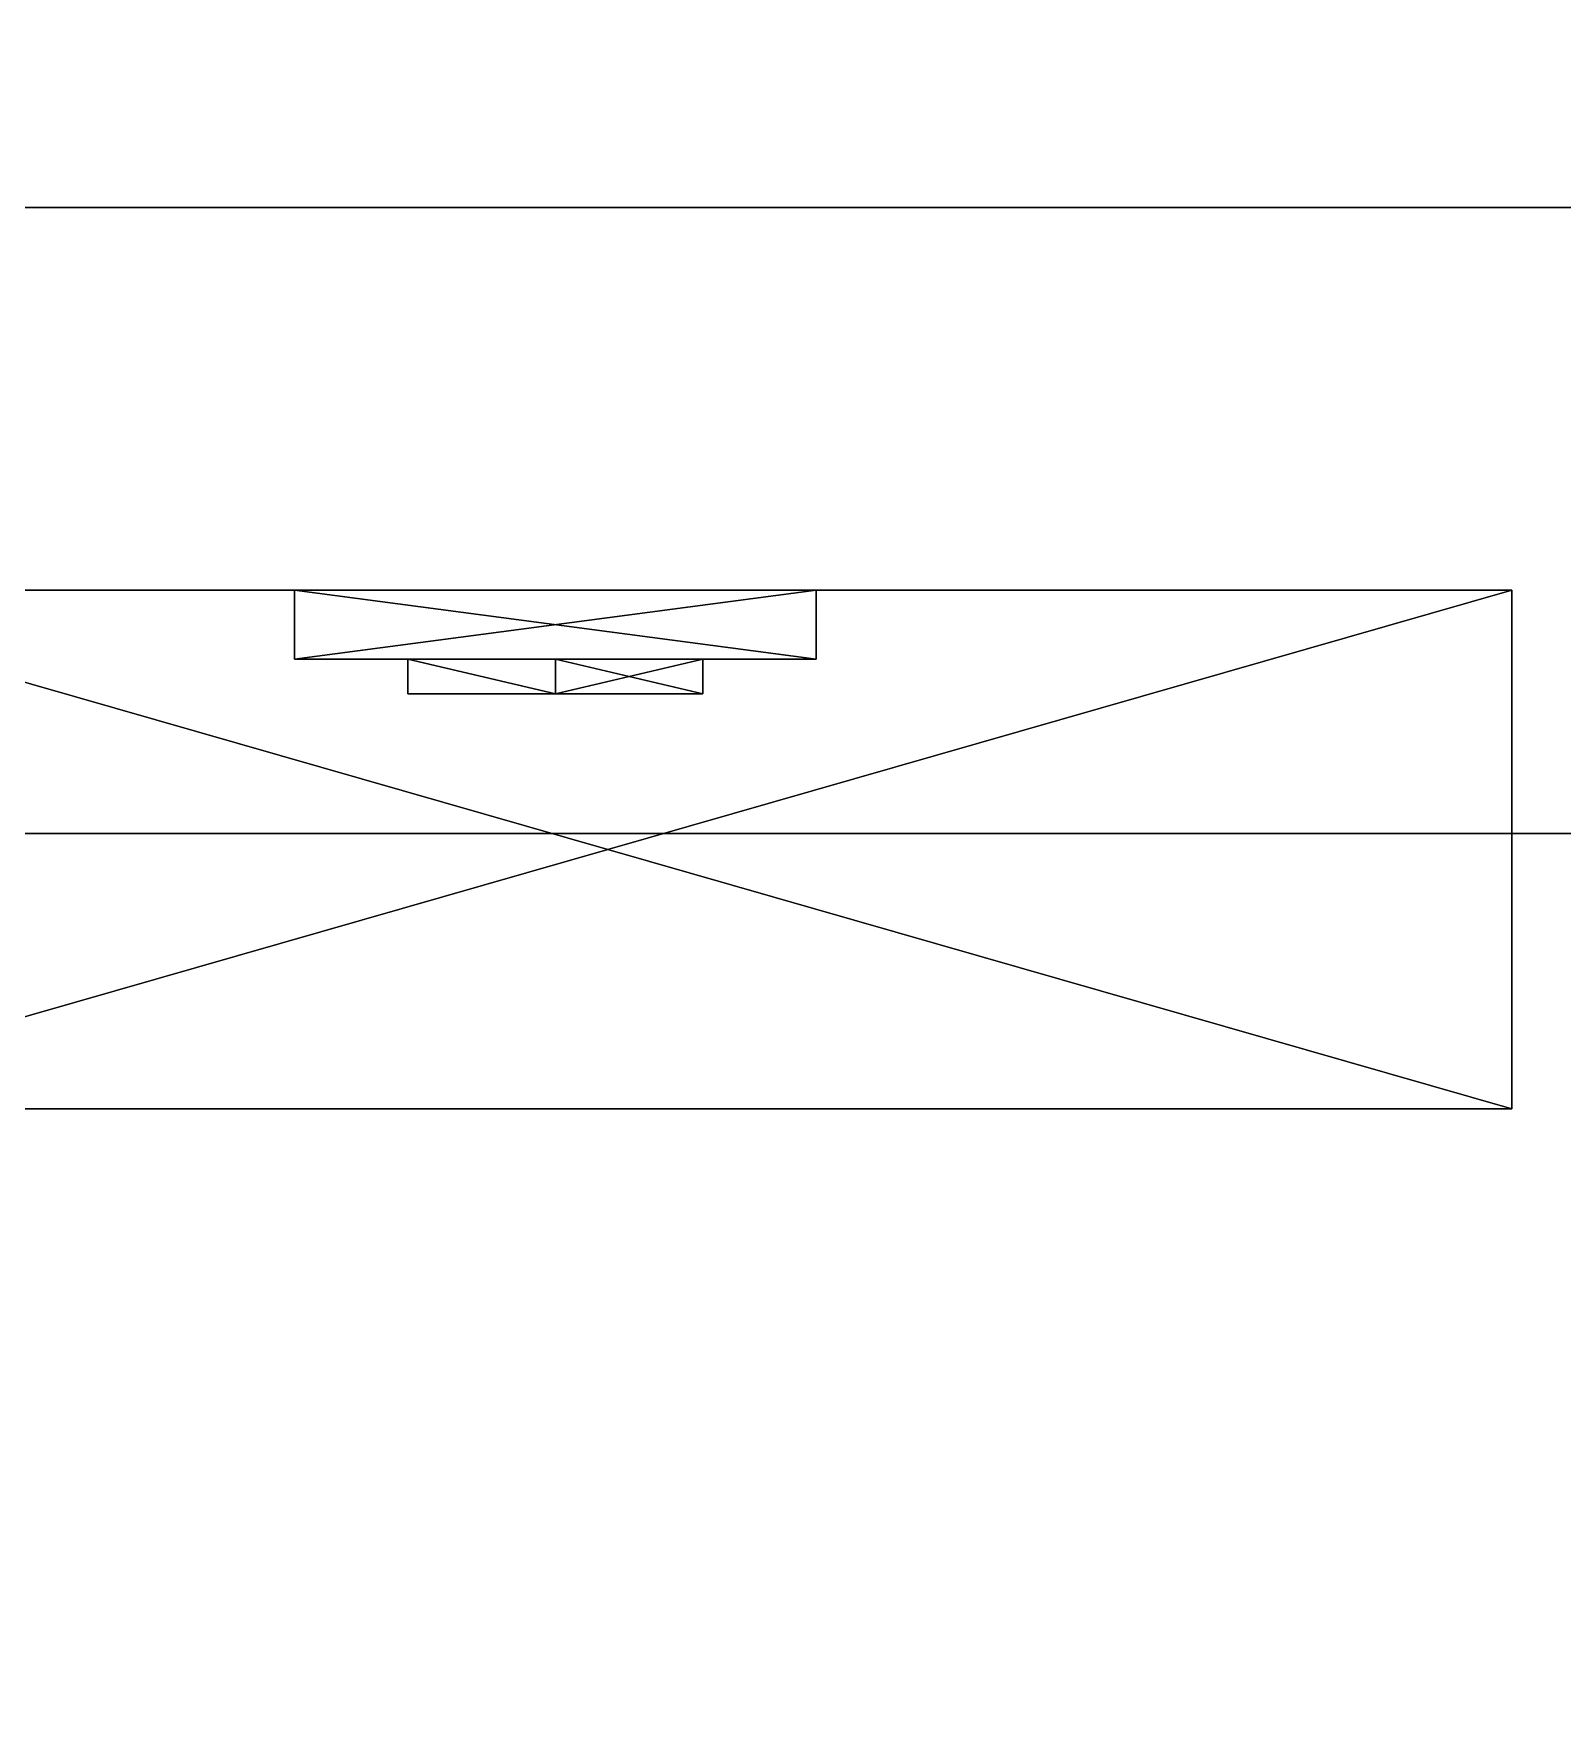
# Model space of a CAD drawing. Extents: x 0 to 3344, y -4262 to 0.
# Drawn here: x 2656 to 2699.96, y -1773.33 to -1725 of the extents above; entities that cross this region are included whole.
import ezdxf

# ---------------------------------------------------------------- set-up
doc = ezdxf.new("R2010")
doc.units = 0
for name, color, linetype in [('LAYER0', 7, 'CONTINUOUS'), ('LAYER1', 7, 'CONTINUOUS'), ('LAYER172', 7, 'CONTINUOUS'), ('LAYER316', 253, 'CONTINUOUS'), ('LAYER318', 253, 'CONTINUOUS'), ('LAYER320', 253, 'CONTINUOUS'), ('LAYER322', 253, 'CONTINUOUS'), ('LAYER324', 253, 'CONTINUOUS'), ('LAYER335', 7, 'CONTINUOUS'), ('LAYER337', 7, 'CONTINUOUS'), ('LAYER338', 7, 'CONTINUOUS'), ('LAYER356', 7, 'CONTINUOUS'), ('LAYER357', 7, 'CONTINUOUS')]:
    doc.layers.add(name, color=color, linetype=linetype)

msp = doc.modelspace()

# ---------------------------------------------------------------- linework, layer by layer
at = {"layer": 'LAYER0', "invisible_edges": 1}
for points in [[(18, -0.0034, 0.0981), (3344, -4262.003, 0.0981), (0, -4262.003, 0.0981), (18, -0.0034, 0.0981)], [(3344, -4262.003, 5.0981), (18, -0.0034, 5.0981), (0, -4262.003, 5.0981), (3344, -4262.003, 5.0981)], [(3344, -4262.003, 0.0981), (18, -0.0034, 0.0981), (3344, -0.0034, 0.0981), (3344, -4262.003, 0.0981)], [(18, -0.0034, 5.0981), (3344, -4262.003, 5.0981), (3344, -0.0034, 5.0981), (18, -0.0034, 5.0981)]]:
    msp.add_3dface(points, dxfattribs=at)
at = {"layer": 'LAYER172', "invisible_edges": 1}
for points in [[(3194.003, -1712, 5.0981), (2614.003, -1730, 5.0981), (2614.003, -1712, 5.0981), (3194.003, -1712, 5.0981)], [(2614.003, -1730, 5.0981), (3194.003, -1712, 5.0981), (3194.003, -1730, 5.0981), (2614.003, -1730, 5.0981)], [(3194.003, -1730, 2610.098), (2614.003, -1712, 2610.098), (2614.003, -1730, 2610.098), (3194.003, -1730, 2610.098)], [(2614.003, -1712, 2610.098), (3194.003, -1730, 2610.098), (3194.003, -1712, 2610.098), (2614.003, -1712, 2610.098)], [(2614.003, -1730, 5.0981), (3194.003, -1730, 2610.098), (2614.003, -1730, 2610.098), (2614.003, -1730, 5.0981)], [(3194.003, -1730, 2610.098), (2614.003, -1730, 5.0981), (3194.003, -1730, 5.0981), (3194.003, -1730, 2610.098)]]:
    msp.add_3dface(points, dxfattribs=at)
at = {"layer": 'LAYER316'}
for points in [[(2698.504, -1741, 111.3153), (2646.504, -1755.921, 111.3153), (2646.504, -1741, 111.3153), (2698.504, -1741, 111.3153)], [(2698.504, -1755.921, 111.3153), (2646.504, -1755.921, 111.3153), (2698.504, -1741, 111.3153), (2698.504, -1755.921, 111.3153)], [(2646.504, -1741, 124.8805), (2698.504, -1755.921, 124.8805), (2698.504, -1741, 124.8805), (2646.504, -1741, 124.8805)], [(2646.504, -1755.921, 124.8805), (2698.504, -1755.921, 124.8805), (2646.504, -1741, 124.8805), (2646.504, -1755.921, 124.8805)], [(2678.504, -1741, 144.0979), (2663.504, -1741, 144.0979), (2663.504, -1742.989, 144.0979), (2678.504, -1741, 144.0979)], [(2678.504, -1742.989, 144.0979), (2678.504, -1741, 144.0979), (2663.504, -1742.989, 144.0979), (2678.504, -1742.989, 144.0979)], [(2663.504, -1741, 92.0979), (2678.504, -1741, 92.0979), (2678.504, -1742.989, 92.0979), (2663.504, -1741, 92.0979)], [(2663.504, -1742.989, 92.0979), (2663.504, -1741, 92.0979), (2678.504, -1742.989, 92.0979), (2663.504, -1742.989, 92.0979)], [(2663.504, -1742.989, 144.0979), (2663.504, -1741, 144.0979), (2663.504, -1741, 92.0979), (2663.504, -1742.989, 144.0979)], [(2663.504, -1742.989, 92.0979), (2663.504, -1742.989, 144.0979), (2663.504, -1741, 92.0979), (2663.504, -1742.989, 92.0979)], [(2678.504, -1741, 92.0979), (2678.504, -1741, 144.0979), (2678.504, -1742.989, 144.0979), (2678.504, -1741, 92.0979)], [(2678.504, -1742.989, 92.0979), (2678.504, -1741, 92.0979), (2678.504, -1742.989, 144.0979), (2678.504, -1742.989, 92.0979)], [(2698.504, -1741, 124.8805), (2698.504, -1755.921, 111.3153), (2698.504, -1741, 111.3153), (2698.504, -1741, 124.8805)], [(2698.504, -1755.921, 124.8805), (2698.504, -1755.921, 111.3153), (2698.504, -1741, 124.8805), (2698.504, -1755.921, 124.8805)], [(2678.504, -1742.989, 144.0979), (2663.504, -1742.989, 144.0979), (2663.504, -1742.989, 92.0979), (2678.504, -1742.989, 144.0979)], [(2678.504, -1742.989, 92.0979), (2678.504, -1742.989, 144.0979), (2663.504, -1742.989, 92.0979), (2678.504, -1742.989, 92.0979)], [(2666.761, -1742.989, 136.1848), (2671.004, -1743.984, 131.3888), (2666.761, -1743.984, 136.1848), (2666.761, -1742.989, 136.1848)], [(2671.004, -1742.989, 131.3888), (2671.004, -1743.984, 131.3888), (2666.761, -1742.989, 136.1848), (2671.004, -1742.989, 131.3888)], [(2666.761, -1742.989, 136.1848), (2671.004, -1742.989, 131.3888), (2671.004, -1742.989, 140.9809), (2666.761, -1742.989, 136.1848)], [(2666.761, -1742.989, 136.1848), (2671.004, -1743.984, 140.9809), (2671.004, -1742.989, 140.9809), (2666.761, -1742.989, 136.1848)], [(2666.761, -1743.984, 136.1848), (2671.004, -1743.984, 140.9809), (2666.761, -1742.989, 136.1848), (2666.761, -1743.984, 136.1848)], [(2666.761, -1742.989, 100.0109), (2671.004, -1743.984, 95.2149), (2666.761, -1743.984, 100.0109), (2666.761, -1742.989, 100.0109)], [(2671.004, -1742.989, 95.2149), (2671.004, -1743.984, 95.2149), (2666.761, -1742.989, 100.0109), (2671.004, -1742.989, 95.2149)], [(2666.761, -1742.989, 100.0109), (2671.004, -1742.989, 95.2149), (2671.004, -1742.989, 104.807), (2666.761, -1742.989, 100.0109)], [(2666.761, -1742.989, 100.0109), (2671.004, -1743.984, 104.807), (2671.004, -1742.989, 104.807), (2666.761, -1742.989, 100.0109)], [(2666.761, -1743.984, 100.0109), (2671.004, -1743.984, 104.807), (2666.761, -1742.989, 100.0109), (2666.761, -1743.984, 100.0109)], [(2671.004, -1742.989, 131.3888), (2675.247, -1743.984, 136.1848), (2671.004, -1743.984, 131.3888), (2671.004, -1742.989, 131.3888)], [(2675.247, -1742.989, 136.1848), (2675.247, -1743.984, 136.1848), (2671.004, -1742.989, 131.3888), (2675.247, -1742.989, 136.1848)], [(2675.247, -1742.989, 136.1848), (2671.004, -1743.984, 140.9809), (2675.247, -1743.984, 136.1848), (2675.247, -1742.989, 136.1848)], [(2671.004, -1742.989, 140.9809), (2671.004, -1743.984, 140.9809), (2675.247, -1742.989, 136.1848), (2671.004, -1742.989, 140.9809)], [(2671.004, -1742.989, 131.3888), (2675.247, -1742.989, 136.1848), (2671.004, -1742.989, 140.9809), (2671.004, -1742.989, 131.3888)], [(2671.004, -1742.989, 95.2149), (2675.247, -1743.984, 100.0109), (2671.004, -1743.984, 95.2149), (2671.004, -1742.989, 95.2149)], [(2675.247, -1742.989, 100.0109), (2675.247, -1743.984, 100.0109), (2671.004, -1742.989, 95.2149), (2675.247, -1742.989, 100.0109)], [(2675.247, -1742.989, 100.0109), (2671.004, -1743.984, 104.807), (2675.247, -1743.984, 100.0109), (2675.247, -1742.989, 100.0109)], [(2671.004, -1742.989, 104.807), (2671.004, -1743.984, 104.807), (2675.247, -1742.989, 100.0109), (2671.004, -1742.989, 104.807)], [(2671.004, -1742.989, 95.2149), (2675.247, -1742.989, 100.0109), (2671.004, -1742.989, 104.807), (2671.004, -1742.989, 95.2149)], [(2666.761, -1743.984, 136.1848), (2675.247, -1743.984, 136.1848), (2671.004, -1743.984, 140.9809), (2666.761, -1743.984, 136.1848)], [(2671.004, -1743.984, 131.3888), (2675.247, -1743.984, 136.1848), (2666.761, -1743.984, 136.1848), (2671.004, -1743.984, 131.3888)], [(2666.761, -1743.984, 100.0109), (2675.247, -1743.984, 100.0109), (2671.004, -1743.984, 104.807), (2666.761, -1743.984, 100.0109)], [(2671.004, -1743.984, 95.2149), (2675.247, -1743.984, 100.0109), (2666.761, -1743.984, 100.0109), (2671.004, -1743.984, 95.2149)], [(2698.504, -1755.921, 111.3153), (2646.504, -1755.921, 124.8805), (2646.504, -1755.921, 111.3153), (2698.504, -1755.921, 111.3153)], [(2698.504, -1755.921, 124.8805), (2646.504, -1755.921, 124.8805), (2698.504, -1755.921, 111.3153), (2698.504, -1755.921, 124.8805)]]:
    msp.add_3dface(points, dxfattribs=at)
at = {"layer": 'LAYER318'}
for points in [[(2698.504, -1741, 606.8153), (2646.504, -1755.921, 606.8153), (2646.504, -1741, 606.8153), (2698.504, -1741, 606.8153)], [(2698.504, -1755.921, 606.8153), (2646.504, -1755.921, 606.8153), (2698.504, -1741, 606.8153), (2698.504, -1755.921, 606.8153)], [(2646.504, -1741, 620.3805), (2698.504, -1755.921, 620.3805), (2698.504, -1741, 620.3805), (2646.504, -1741, 620.3805)], [(2646.504, -1755.921, 620.3805), (2698.504, -1755.921, 620.3805), (2646.504, -1741, 620.3805), (2646.504, -1755.921, 620.3805)], [(2678.504, -1741, 639.5979), (2663.504, -1741, 639.5979), (2663.504, -1742.989, 639.5979), (2678.504, -1741, 639.5979)], [(2678.504, -1742.989, 639.5979), (2678.504, -1741, 639.5979), (2663.504, -1742.989, 639.5979), (2678.504, -1742.989, 639.5979)], [(2663.504, -1741, 587.5979), (2678.504, -1741, 587.5979), (2678.504, -1742.989, 587.5979), (2663.504, -1741, 587.5979)], [(2663.504, -1742.989, 587.5979), (2663.504, -1741, 587.5979), (2678.504, -1742.989, 587.5979), (2663.504, -1742.989, 587.5979)], [(2663.504, -1742.989, 639.5979), (2663.504, -1741, 639.5979), (2663.504, -1741, 587.5979), (2663.504, -1742.989, 639.5979)], [(2663.504, -1742.989, 587.5979), (2663.504, -1742.989, 639.5979), (2663.504, -1741, 587.5979), (2663.504, -1742.989, 587.5979)], [(2678.504, -1741, 587.5979), (2678.504, -1741, 639.5979), (2678.504, -1742.989, 639.5979), (2678.504, -1741, 587.5979)], [(2678.504, -1742.989, 587.5979), (2678.504, -1741, 587.5979), (2678.504, -1742.989, 639.5979), (2678.504, -1742.989, 587.5979)], [(2698.504, -1741, 620.3805), (2698.504, -1755.921, 606.8153), (2698.504, -1741, 606.8153), (2698.504, -1741, 620.3805)], [(2698.504, -1755.921, 620.3805), (2698.504, -1755.921, 606.8153), (2698.504, -1741, 620.3805), (2698.504, -1755.921, 620.3805)], [(2678.504, -1742.989, 639.5979), (2663.504, -1742.989, 639.5979), (2663.504, -1742.989, 587.5979), (2678.504, -1742.989, 639.5979)], [(2678.504, -1742.989, 587.5979), (2678.504, -1742.989, 639.5979), (2663.504, -1742.989, 587.5979), (2678.504, -1742.989, 587.5979)], [(2666.761, -1742.989, 631.6849), (2671.004, -1743.984, 626.8889), (2666.761, -1743.984, 631.6849), (2666.761, -1742.989, 631.6849)], [(2671.004, -1742.989, 626.8889), (2671.004, -1743.984, 626.8889), (2666.761, -1742.989, 631.6849), (2671.004, -1742.989, 626.8889)], [(2666.761, -1742.989, 631.6849), (2671.004, -1742.989, 626.8889), (2671.004, -1742.989, 636.4809), (2666.761, -1742.989, 631.6849)], [(2666.761, -1742.989, 631.6849), (2671.004, -1743.984, 636.4809), (2671.004, -1742.989, 636.4809), (2666.761, -1742.989, 631.6849)], [(2666.761, -1743.984, 631.6849), (2671.004, -1743.984, 636.4809), (2666.761, -1742.989, 631.6849), (2666.761, -1743.984, 631.6849)], [(2666.761, -1742.989, 595.5109), (2671.004, -1743.984, 590.7149), (2666.761, -1743.984, 595.5109), (2666.761, -1742.989, 595.5109)], [(2671.004, -1742.989, 590.7149), (2671.004, -1743.984, 590.7149), (2666.761, -1742.989, 595.5109), (2671.004, -1742.989, 590.7149)], [(2666.761, -1742.989, 595.5109), (2671.004, -1742.989, 590.7149), (2671.004, -1742.989, 600.3069), (2666.761, -1742.989, 595.5109)], [(2666.761, -1742.989, 595.5109), (2671.004, -1743.984, 600.3069), (2671.004, -1742.989, 600.3069), (2666.761, -1742.989, 595.5109)], [(2666.761, -1743.984, 595.5109), (2671.004, -1743.984, 600.3069), (2666.761, -1742.989, 595.5109), (2666.761, -1743.984, 595.5109)], [(2671.004, -1742.989, 626.8889), (2675.247, -1743.984, 631.6849), (2671.004, -1743.984, 626.8889), (2671.004, -1742.989, 626.8889)], [(2675.247, -1742.989, 631.6849), (2675.247, -1743.984, 631.6849), (2671.004, -1742.989, 626.8889), (2675.247, -1742.989, 631.6849)], [(2675.247, -1742.989, 631.6849), (2671.004, -1743.984, 636.4809), (2675.247, -1743.984, 631.6849), (2675.247, -1742.989, 631.6849)], [(2671.004, -1742.989, 636.4809), (2671.004, -1743.984, 636.4809), (2675.247, -1742.989, 631.6849), (2671.004, -1742.989, 636.4809)], [(2671.004, -1742.989, 626.8889), (2675.247, -1742.989, 631.6849), (2671.004, -1742.989, 636.4809), (2671.004, -1742.989, 626.8889)], [(2671.004, -1742.989, 590.7149), (2675.247, -1743.984, 595.5109), (2671.004, -1743.984, 590.7149), (2671.004, -1742.989, 590.7149)], [(2675.247, -1742.989, 595.5109), (2675.247, -1743.984, 595.5109), (2671.004, -1742.989, 590.7149), (2675.247, -1742.989, 595.5109)], [(2675.247, -1742.989, 595.5109), (2671.004, -1743.984, 600.3069), (2675.247, -1743.984, 595.5109), (2675.247, -1742.989, 595.5109)], [(2671.004, -1742.989, 600.3069), (2671.004, -1743.984, 600.3069), (2675.247, -1742.989, 595.5109), (2671.004, -1742.989, 600.3069)], [(2671.004, -1742.989, 590.7149), (2675.247, -1742.989, 595.5109), (2671.004, -1742.989, 600.3069), (2671.004, -1742.989, 590.7149)], [(2666.761, -1743.984, 631.6849), (2675.247, -1743.984, 631.6849), (2671.004, -1743.984, 636.4809), (2666.761, -1743.984, 631.6849)], [(2671.004, -1743.984, 626.8889), (2675.247, -1743.984, 631.6849), (2666.761, -1743.984, 631.6849), (2671.004, -1743.984, 626.8889)], [(2666.761, -1743.984, 595.5109), (2675.247, -1743.984, 595.5109), (2671.004, -1743.984, 600.3069), (2666.761, -1743.984, 595.5109)], [(2671.004, -1743.984, 590.7149), (2675.247, -1743.984, 595.5109), (2666.761, -1743.984, 595.5109), (2671.004, -1743.984, 590.7149)], [(2698.504, -1755.921, 606.8153), (2646.504, -1755.921, 620.3805), (2646.504, -1755.921, 606.8153), (2698.504, -1755.921, 606.8153)], [(2698.504, -1755.921, 620.3805), (2646.504, -1755.921, 620.3805), (2698.504, -1755.921, 606.8153), (2698.504, -1755.921, 620.3805)]]:
    msp.add_3dface(points, dxfattribs=at)
at = {"layer": 'LAYER320'}
for points in [[(2698.504, -1741, 1102.316), (2646.504, -1755.921, 1102.316), (2646.504, -1741, 1102.316), (2698.504, -1741, 1102.316)], [(2698.504, -1755.921, 1102.316), (2646.504, -1755.921, 1102.316), (2698.504, -1741, 1102.316), (2698.504, -1755.921, 1102.316)], [(2646.504, -1741, 1115.881), (2698.504, -1755.921, 1115.881), (2698.504, -1741, 1115.881), (2646.504, -1741, 1115.881)], [(2646.504, -1755.921, 1115.881), (2698.504, -1755.921, 1115.881), (2646.504, -1741, 1115.881), (2646.504, -1755.921, 1115.881)], [(2678.504, -1741, 1135.098), (2663.504, -1741, 1135.098), (2663.504, -1742.989, 1135.098), (2678.504, -1741, 1135.098)], [(2678.504, -1742.989, 1135.098), (2678.504, -1741, 1135.098), (2663.504, -1742.989, 1135.098), (2678.504, -1742.989, 1135.098)], [(2663.504, -1741, 1083.098), (2678.504, -1741, 1083.098), (2678.504, -1742.989, 1083.098), (2663.504, -1741, 1083.098)], [(2663.504, -1742.989, 1083.098), (2663.504, -1741, 1083.098), (2678.504, -1742.989, 1083.098), (2663.504, -1742.989, 1083.098)], [(2663.504, -1742.989, 1135.098), (2663.504, -1741, 1135.098), (2663.504, -1741, 1083.098), (2663.504, -1742.989, 1135.098)], [(2663.504, -1742.989, 1083.098), (2663.504, -1742.989, 1135.098), (2663.504, -1741, 1083.098), (2663.504, -1742.989, 1083.098)], [(2678.504, -1741, 1083.098), (2678.504, -1741, 1135.098), (2678.504, -1742.989, 1135.098), (2678.504, -1741, 1083.098)], [(2678.504, -1742.989, 1083.098), (2678.504, -1741, 1083.098), (2678.504, -1742.989, 1135.098), (2678.504, -1742.989, 1083.098)], [(2698.504, -1741, 1115.881), (2698.504, -1755.921, 1102.316), (2698.504, -1741, 1102.316), (2698.504, -1741, 1115.881)], [(2698.504, -1755.921, 1115.881), (2698.504, -1755.921, 1102.316), (2698.504, -1741, 1115.881), (2698.504, -1755.921, 1115.881)], [(2678.504, -1742.989, 1135.098), (2663.504, -1742.989, 1135.098), (2663.504, -1742.989, 1083.098), (2678.504, -1742.989, 1135.098)], [(2678.504, -1742.989, 1083.098), (2678.504, -1742.989, 1135.098), (2663.504, -1742.989, 1083.098), (2678.504, -1742.989, 1083.098)], [(2666.761, -1742.989, 1127.185), (2671.004, -1743.984, 1122.389), (2666.761, -1743.984, 1127.185), (2666.761, -1742.989, 1127.185)], [(2671.004, -1742.989, 1122.389), (2671.004, -1743.984, 1122.389), (2666.761, -1742.989, 1127.185), (2671.004, -1742.989, 1122.389)], [(2666.761, -1742.989, 1127.185), (2671.004, -1742.989, 1122.389), (2671.004, -1742.989, 1131.981), (2666.761, -1742.989, 1127.185)], [(2666.761, -1742.989, 1127.185), (2671.004, -1743.984, 1131.981), (2671.004, -1742.989, 1131.981), (2666.761, -1742.989, 1127.185)], [(2666.761, -1743.984, 1127.185), (2671.004, -1743.984, 1131.981), (2666.761, -1742.989, 1127.185), (2666.761, -1743.984, 1127.185)], [(2666.761, -1742.989, 1091.011), (2671.004, -1743.984, 1086.215), (2666.761, -1743.984, 1091.011), (2666.761, -1742.989, 1091.011)], [(2671.004, -1742.989, 1086.215), (2671.004, -1743.984, 1086.215), (2666.761, -1742.989, 1091.011), (2671.004, -1742.989, 1086.215)], [(2666.761, -1742.989, 1091.011), (2671.004, -1742.989, 1086.215), (2671.004, -1742.989, 1095.807), (2666.761, -1742.989, 1091.011)], [(2666.761, -1742.989, 1091.011), (2671.004, -1743.984, 1095.807), (2671.004, -1742.989, 1095.807), (2666.761, -1742.989, 1091.011)], [(2666.761, -1743.984, 1091.011), (2671.004, -1743.984, 1095.807), (2666.761, -1742.989, 1091.011), (2666.761, -1743.984, 1091.011)], [(2671.004, -1742.989, 1122.389), (2675.247, -1743.984, 1127.185), (2671.004, -1743.984, 1122.389), (2671.004, -1742.989, 1122.389)], [(2675.247, -1742.989, 1127.185), (2675.247, -1743.984, 1127.185), (2671.004, -1742.989, 1122.389), (2675.247, -1742.989, 1127.185)], [(2675.247, -1742.989, 1127.185), (2671.004, -1743.984, 1131.981), (2675.247, -1743.984, 1127.185), (2675.247, -1742.989, 1127.185)], [(2671.004, -1742.989, 1131.981), (2671.004, -1743.984, 1131.981), (2675.247, -1742.989, 1127.185), (2671.004, -1742.989, 1131.981)], [(2671.004, -1742.989, 1122.389), (2675.247, -1742.989, 1127.185), (2671.004, -1742.989, 1131.981), (2671.004, -1742.989, 1122.389)], [(2671.004, -1742.989, 1086.215), (2675.247, -1743.984, 1091.011), (2671.004, -1743.984, 1086.215), (2671.004, -1742.989, 1086.215)], [(2675.247, -1742.989, 1091.011), (2675.247, -1743.984, 1091.011), (2671.004, -1742.989, 1086.215), (2675.247, -1742.989, 1091.011)], [(2675.247, -1742.989, 1091.011), (2671.004, -1743.984, 1095.807), (2675.247, -1743.984, 1091.011), (2675.247, -1742.989, 1091.011)], [(2671.004, -1742.989, 1095.807), (2671.004, -1743.984, 1095.807), (2675.247, -1742.989, 1091.011), (2671.004, -1742.989, 1095.807)], [(2671.004, -1742.989, 1086.215), (2675.247, -1742.989, 1091.011), (2671.004, -1742.989, 1095.807), (2671.004, -1742.989, 1086.215)], [(2666.761, -1743.984, 1127.185), (2675.247, -1743.984, 1127.185), (2671.004, -1743.984, 1131.981), (2666.761, -1743.984, 1127.185)], [(2671.004, -1743.984, 1122.389), (2675.247, -1743.984, 1127.185), (2666.761, -1743.984, 1127.185), (2671.004, -1743.984, 1122.389)], [(2666.761, -1743.984, 1091.011), (2675.247, -1743.984, 1091.011), (2671.004, -1743.984, 1095.807), (2666.761, -1743.984, 1091.011)], [(2671.004, -1743.984, 1086.215), (2675.247, -1743.984, 1091.011), (2666.761, -1743.984, 1091.011), (2671.004, -1743.984, 1086.215)], [(2698.504, -1755.921, 1102.316), (2646.504, -1755.921, 1115.881), (2646.504, -1755.921, 1102.316), (2698.504, -1755.921, 1102.316)], [(2698.504, -1755.921, 1115.881), (2646.504, -1755.921, 1115.881), (2698.504, -1755.921, 1102.316), (2698.504, -1755.921, 1115.881)]]:
    msp.add_3dface(points, dxfattribs=at)
at = {"layer": 'LAYER322'}
for points in [[(2698.504, -1741, 1597.816), (2646.504, -1755.921, 1597.816), (2646.504, -1741, 1597.816), (2698.504, -1741, 1597.816)], [(2698.504, -1755.921, 1597.816), (2646.504, -1755.921, 1597.816), (2698.504, -1741, 1597.816), (2698.504, -1755.921, 1597.816)], [(2646.504, -1741, 1611.381), (2698.504, -1755.921, 1611.381), (2698.504, -1741, 1611.381), (2646.504, -1741, 1611.381)], [(2646.504, -1755.921, 1611.381), (2698.504, -1755.921, 1611.381), (2646.504, -1741, 1611.381), (2646.504, -1755.921, 1611.381)], [(2678.504, -1741, 1630.598), (2663.504, -1741, 1630.598), (2663.504, -1742.989, 1630.598), (2678.504, -1741, 1630.598)], [(2678.504, -1742.989, 1630.598), (2678.504, -1741, 1630.598), (2663.504, -1742.989, 1630.598), (2678.504, -1742.989, 1630.598)], [(2663.504, -1741, 1578.598), (2678.504, -1741, 1578.598), (2678.504, -1742.989, 1578.598), (2663.504, -1741, 1578.598)], [(2663.504, -1742.989, 1578.598), (2663.504, -1741, 1578.598), (2678.504, -1742.989, 1578.598), (2663.504, -1742.989, 1578.598)], [(2663.504, -1742.989, 1630.598), (2663.504, -1741, 1630.598), (2663.504, -1741, 1578.598), (2663.504, -1742.989, 1630.598)], [(2663.504, -1742.989, 1578.598), (2663.504, -1742.989, 1630.598), (2663.504, -1741, 1578.598), (2663.504, -1742.989, 1578.598)], [(2678.504, -1741, 1578.598), (2678.504, -1741, 1630.598), (2678.504, -1742.989, 1630.598), (2678.504, -1741, 1578.598)], [(2678.504, -1742.989, 1578.598), (2678.504, -1741, 1578.598), (2678.504, -1742.989, 1630.598), (2678.504, -1742.989, 1578.598)], [(2698.504, -1741, 1611.381), (2698.504, -1755.921, 1597.816), (2698.504, -1741, 1597.816), (2698.504, -1741, 1611.381)], [(2698.504, -1755.921, 1611.381), (2698.504, -1755.921, 1597.816), (2698.504, -1741, 1611.381), (2698.504, -1755.921, 1611.381)], [(2678.504, -1742.989, 1630.598), (2663.504, -1742.989, 1630.598), (2663.504, -1742.989, 1578.598), (2678.504, -1742.989, 1630.598)], [(2678.504, -1742.989, 1578.598), (2678.504, -1742.989, 1630.598), (2663.504, -1742.989, 1578.598), (2678.504, -1742.989, 1578.598)], [(2666.761, -1742.989, 1622.685), (2671.004, -1743.984, 1617.889), (2666.761, -1743.984, 1622.685), (2666.761, -1742.989, 1622.685)], [(2671.004, -1742.989, 1617.889), (2671.004, -1743.984, 1617.889), (2666.761, -1742.989, 1622.685), (2671.004, -1742.989, 1617.889)], [(2666.761, -1742.989, 1622.685), (2671.004, -1742.989, 1617.889), (2671.004, -1742.989, 1627.481), (2666.761, -1742.989, 1622.685)], [(2666.761, -1742.989, 1622.685), (2671.004, -1743.984, 1627.481), (2671.004, -1742.989, 1627.481), (2666.761, -1742.989, 1622.685)], [(2666.761, -1743.984, 1622.685), (2671.004, -1743.984, 1627.481), (2666.761, -1742.989, 1622.685), (2666.761, -1743.984, 1622.685)], [(2666.761, -1742.989, 1586.511), (2671.004, -1743.984, 1581.715), (2666.761, -1743.984, 1586.511), (2666.761, -1742.989, 1586.511)], [(2671.004, -1742.989, 1581.715), (2671.004, -1743.984, 1581.715), (2666.761, -1742.989, 1586.511), (2671.004, -1742.989, 1581.715)], [(2666.761, -1742.989, 1586.511), (2671.004, -1742.989, 1581.715), (2671.004, -1742.989, 1591.307), (2666.761, -1742.989, 1586.511)], [(2666.761, -1742.989, 1586.511), (2671.004, -1743.984, 1591.307), (2671.004, -1742.989, 1591.307), (2666.761, -1742.989, 1586.511)], [(2666.761, -1743.984, 1586.511), (2671.004, -1743.984, 1591.307), (2666.761, -1742.989, 1586.511), (2666.761, -1743.984, 1586.511)], [(2671.004, -1742.989, 1617.889), (2675.247, -1743.984, 1622.685), (2671.004, -1743.984, 1617.889), (2671.004, -1742.989, 1617.889)], [(2675.247, -1742.989, 1622.685), (2675.247, -1743.984, 1622.685), (2671.004, -1742.989, 1617.889), (2675.247, -1742.989, 1622.685)], [(2675.247, -1742.989, 1622.685), (2671.004, -1743.984, 1627.481), (2675.247, -1743.984, 1622.685), (2675.247, -1742.989, 1622.685)], [(2671.004, -1742.989, 1627.481), (2671.004, -1743.984, 1627.481), (2675.247, -1742.989, 1622.685), (2671.004, -1742.989, 1627.481)], [(2671.004, -1742.989, 1617.889), (2675.247, -1742.989, 1622.685), (2671.004, -1742.989, 1627.481), (2671.004, -1742.989, 1617.889)], [(2671.004, -1742.989, 1581.715), (2675.247, -1743.984, 1586.511), (2671.004, -1743.984, 1581.715), (2671.004, -1742.989, 1581.715)], [(2675.247, -1742.989, 1586.511), (2675.247, -1743.984, 1586.511), (2671.004, -1742.989, 1581.715), (2675.247, -1742.989, 1586.511)], [(2675.247, -1742.989, 1586.511), (2671.004, -1743.984, 1591.307), (2675.247, -1743.984, 1586.511), (2675.247, -1742.989, 1586.511)], [(2671.004, -1742.989, 1591.307), (2671.004, -1743.984, 1591.307), (2675.247, -1742.989, 1586.511), (2671.004, -1742.989, 1591.307)], [(2671.004, -1742.989, 1581.715), (2675.247, -1742.989, 1586.511), (2671.004, -1742.989, 1591.307), (2671.004, -1742.989, 1581.715)], [(2666.761, -1743.984, 1622.685), (2675.247, -1743.984, 1622.685), (2671.004, -1743.984, 1627.481), (2666.761, -1743.984, 1622.685)], [(2671.004, -1743.984, 1617.889), (2675.247, -1743.984, 1622.685), (2666.761, -1743.984, 1622.685), (2671.004, -1743.984, 1617.889)], [(2666.761, -1743.984, 1586.511), (2675.247, -1743.984, 1586.511), (2671.004, -1743.984, 1591.307), (2666.761, -1743.984, 1586.511)], [(2671.004, -1743.984, 1581.715), (2675.247, -1743.984, 1586.511), (2666.761, -1743.984, 1586.511), (2671.004, -1743.984, 1581.715)], [(2698.504, -1755.921, 1597.816), (2646.504, -1755.921, 1611.381), (2646.504, -1755.921, 1597.816), (2698.504, -1755.921, 1597.816)], [(2698.504, -1755.921, 1611.381), (2646.504, -1755.921, 1611.381), (2698.504, -1755.921, 1597.816), (2698.504, -1755.921, 1611.381)]]:
    msp.add_3dface(points, dxfattribs=at)
at = {"layer": 'LAYER324'}
for points in [[(2698.504, -1741, 2093.315), (2646.504, -1755.921, 2093.315), (2646.504, -1741, 2093.315), (2698.504, -1741, 2093.315)], [(2698.504, -1755.921, 2093.315), (2646.504, -1755.921, 2093.315), (2698.504, -1741, 2093.315), (2698.504, -1755.921, 2093.315)], [(2646.504, -1741, 2106.881), (2698.504, -1755.921, 2106.881), (2698.504, -1741, 2106.881), (2646.504, -1741, 2106.881)], [(2646.504, -1755.921, 2106.881), (2698.504, -1755.921, 2106.881), (2646.504, -1741, 2106.881), (2646.504, -1755.921, 2106.881)], [(2678.504, -1741, 2126.098), (2663.504, -1741, 2126.098), (2663.504, -1742.989, 2126.098), (2678.504, -1741, 2126.098)], [(2678.504, -1742.989, 2126.098), (2678.504, -1741, 2126.098), (2663.504, -1742.989, 2126.098), (2678.504, -1742.989, 2126.098)], [(2663.504, -1741, 2074.098), (2678.504, -1741, 2074.098), (2678.504, -1742.989, 2074.098), (2663.504, -1741, 2074.098)], [(2663.504, -1742.989, 2074.098), (2663.504, -1741, 2074.098), (2678.504, -1742.989, 2074.098), (2663.504, -1742.989, 2074.098)], [(2663.504, -1742.989, 2126.098), (2663.504, -1741, 2126.098), (2663.504, -1741, 2074.098), (2663.504, -1742.989, 2126.098)], [(2663.504, -1742.989, 2074.098), (2663.504, -1742.989, 2126.098), (2663.504, -1741, 2074.098), (2663.504, -1742.989, 2074.098)], [(2678.504, -1741, 2074.098), (2678.504, -1741, 2126.098), (2678.504, -1742.989, 2126.098), (2678.504, -1741, 2074.098)], [(2678.504, -1742.989, 2074.098), (2678.504, -1741, 2074.098), (2678.504, -1742.989, 2126.098), (2678.504, -1742.989, 2074.098)], [(2698.504, -1741, 2106.881), (2698.504, -1755.921, 2093.315), (2698.504, -1741, 2093.315), (2698.504, -1741, 2106.881)], [(2698.504, -1755.921, 2106.881), (2698.504, -1755.921, 2093.315), (2698.504, -1741, 2106.881), (2698.504, -1755.921, 2106.881)], [(2678.504, -1742.989, 2126.098), (2663.504, -1742.989, 2126.098), (2663.504, -1742.989, 2074.098), (2678.504, -1742.989, 2126.098)], [(2678.504, -1742.989, 2074.098), (2678.504, -1742.989, 2126.098), (2663.504, -1742.989, 2074.098), (2678.504, -1742.989, 2074.098)], [(2666.761, -1742.989, 2118.185), (2671.004, -1743.984, 2113.389), (2666.761, -1743.984, 2118.185), (2666.761, -1742.989, 2118.185)], [(2671.004, -1742.989, 2113.389), (2671.004, -1743.984, 2113.389), (2666.761, -1742.989, 2118.185), (2671.004, -1742.989, 2113.389)], [(2666.761, -1742.989, 2118.185), (2671.004, -1742.989, 2113.389), (2671.004, -1742.989, 2122.981), (2666.761, -1742.989, 2118.185)], [(2666.761, -1742.989, 2118.185), (2671.004, -1743.984, 2122.981), (2671.004, -1742.989, 2122.981), (2666.761, -1742.989, 2118.185)], [(2666.761, -1743.984, 2118.185), (2671.004, -1743.984, 2122.981), (2666.761, -1742.989, 2118.185), (2666.761, -1743.984, 2118.185)], [(2666.761, -1742.989, 2082.011), (2671.004, -1743.984, 2077.215), (2666.761, -1743.984, 2082.011), (2666.761, -1742.989, 2082.011)], [(2671.004, -1742.989, 2077.215), (2671.004, -1743.984, 2077.215), (2666.761, -1742.989, 2082.011), (2671.004, -1742.989, 2077.215)], [(2666.761, -1742.989, 2082.011), (2671.004, -1742.989, 2077.215), (2671.004, -1742.989, 2086.807), (2666.761, -1742.989, 2082.011)], [(2666.761, -1742.989, 2082.011), (2671.004, -1743.984, 2086.807), (2671.004, -1742.989, 2086.807), (2666.761, -1742.989, 2082.011)], [(2666.761, -1743.984, 2082.011), (2671.004, -1743.984, 2086.807), (2666.761, -1742.989, 2082.011), (2666.761, -1743.984, 2082.011)], [(2671.004, -1742.989, 2113.389), (2675.247, -1743.984, 2118.185), (2671.004, -1743.984, 2113.389), (2671.004, -1742.989, 2113.389)], [(2675.247, -1742.989, 2118.185), (2675.247, -1743.984, 2118.185), (2671.004, -1742.989, 2113.389), (2675.247, -1742.989, 2118.185)], [(2675.247, -1742.989, 2118.185), (2671.004, -1743.984, 2122.981), (2675.247, -1743.984, 2118.185), (2675.247, -1742.989, 2118.185)], [(2671.004, -1742.989, 2122.981), (2671.004, -1743.984, 2122.981), (2675.247, -1742.989, 2118.185), (2671.004, -1742.989, 2122.981)], [(2671.004, -1742.989, 2113.389), (2675.247, -1742.989, 2118.185), (2671.004, -1742.989, 2122.981), (2671.004, -1742.989, 2113.389)], [(2671.004, -1742.989, 2077.215), (2675.247, -1743.984, 2082.011), (2671.004, -1743.984, 2077.215), (2671.004, -1742.989, 2077.215)], [(2675.247, -1742.989, 2082.011), (2675.247, -1743.984, 2082.011), (2671.004, -1742.989, 2077.215), (2675.247, -1742.989, 2082.011)], [(2675.247, -1742.989, 2082.011), (2671.004, -1743.984, 2086.807), (2675.247, -1743.984, 2082.011), (2675.247, -1742.989, 2082.011)], [(2671.004, -1742.989, 2086.807), (2671.004, -1743.984, 2086.807), (2675.247, -1742.989, 2082.011), (2671.004, -1742.989, 2086.807)], [(2671.004, -1742.989, 2077.215), (2675.247, -1742.989, 2082.011), (2671.004, -1742.989, 2086.807), (2671.004, -1742.989, 2077.215)], [(2666.761, -1743.984, 2118.185), (2675.247, -1743.984, 2118.185), (2671.004, -1743.984, 2122.981), (2666.761, -1743.984, 2118.185)], [(2671.004, -1743.984, 2113.389), (2675.247, -1743.984, 2118.185), (2666.761, -1743.984, 2118.185), (2671.004, -1743.984, 2113.389)], [(2666.761, -1743.984, 2082.011), (2675.247, -1743.984, 2082.011), (2671.004, -1743.984, 2086.807), (2666.761, -1743.984, 2082.011)], [(2671.004, -1743.984, 2077.215), (2675.247, -1743.984, 2082.011), (2666.761, -1743.984, 2082.011), (2671.004, -1743.984, 2077.215)], [(2698.504, -1755.921, 2093.315), (2646.504, -1755.921, 2106.881), (2646.504, -1755.921, 2093.315), (2698.504, -1755.921, 2093.315)], [(2698.504, -1755.921, 2106.881), (2646.504, -1755.921, 2106.881), (2698.504, -1755.921, 2093.315), (2698.504, -1755.921, 2106.881)]]:
    msp.add_3dface(points, dxfattribs=at)
at = {"layer": 'LAYER335', "invisible_edges": 1}
for points in [[(3194.003, -1730, 5.0981), (2634.003, -1748, 5.0981), (2634.003, -1730, 5.0981), (3194.003, -1730, 5.0981)], [(2634.003, -1748, 5.0981), (3194.003, -1730, 5.0981), (3194.003, -1748, 5.0981), (2634.003, -1748, 5.0981)], [(3194.003, -1748, 2187.098), (2634.003, -1730, 2187.098), (2634.003, -1748, 2187.098), (3194.003, -1748, 2187.098)], [(2634.003, -1730, 2187.098), (3194.003, -1748, 2187.098), (3194.003, -1730, 2187.098), (2634.003, -1730, 2187.098)], [(2634.003, -1730, 2187.098), (3194.003, -1730, 5.0981), (2634.003, -1730, 5.0981), (2634.003, -1730, 2187.098)], [(3194.003, -1730, 5.0981), (2634.003, -1730, 2187.098), (3194.003, -1730, 2187.098), (3194.003, -1730, 5.0981)], [(3194.003, -1748, 2187.098), (2634.003, -1748, 5.0981), (3194.003, -1748, 5.0981), (3194.003, -1748, 2187.098)], [(2634.003, -1748, 5.0981), (3194.003, -1748, 2187.098), (2634.003, -1748, 2187.098), (2634.003, -1748, 5.0981)]]:
    msp.add_3dface(points, dxfattribs=at)
at = {"layer": 'LAYER337', "invisible_edges": 1}
for points in [[(3194.003, -2532, 2187.098), (2634.003, -1730, 2187.098), (3194.003, -1730, 2187.098), (3194.003, -2532, 2187.098)], [(2634.003, -1730, 2187.098), (3194.003, -2532, 2187.098), (2634.003, -2532, 2187.098), (2634.003, -1730, 2187.098)], [(3194.003, -1730, 2205.098), (2634.003, -1730, 2187.098), (2634.003, -1730, 2205.098), (3194.003, -1730, 2205.098)], [(2634.003, -1730, 2187.098), (3194.003, -1730, 2205.098), (3194.003, -1730, 2187.098), (2634.003, -1730, 2187.098)], [(2634.003, -2532, 2205.098), (3194.003, -1730, 2205.098), (2634.003, -1730, 2205.098), (2634.003, -2532, 2205.098)], [(3194.003, -1730, 2205.098), (2634.003, -2532, 2205.098), (3194.003, -2532, 2205.098), (3194.003, -1730, 2205.098)]]:
    msp.add_3dface(points, dxfattribs=at)
at = {"layer": 'LAYER338', "invisible_edges": 1}
for points in [[(3194.003, -1730, 2205.098), (2614.003, -1748, 2205.098), (2614.003, -1730, 2205.098), (3194.003, -1730, 2205.098)], [(2614.003, -1748, 2205.098), (3194.003, -1730, 2205.098), (3194.003, -1748, 2205.098), (2614.003, -1748, 2205.098)], [(3194.003, -1748, 2610.098), (2614.003, -1730, 2610.098), (2614.003, -1748, 2610.098), (3194.003, -1748, 2610.098)], [(2614.003, -1730, 2610.098), (3194.003, -1748, 2610.098), (3194.003, -1730, 2610.098), (2614.003, -1730, 2610.098)], [(2614.003, -1730, 2610.098), (3194.003, -1730, 2205.098), (2614.003, -1730, 2205.098), (2614.003, -1730, 2610.098)], [(3194.003, -1730, 2205.098), (2614.003, -1730, 2610.098), (3194.003, -1730, 2610.098), (3194.003, -1730, 2205.098)], [(3194.003, -1748, 2610.098), (2614.003, -1748, 2205.098), (3194.003, -1748, 2205.098), (3194.003, -1748, 2610.098)], [(2614.003, -1748, 2205.098), (3194.003, -1748, 2610.098), (2614.003, -1748, 2610.098), (2614.003, -1748, 2205.098)]]:
    msp.add_3dface(points, dxfattribs=at)
at = {"layer": 'LAYER356', "invisible_edges": 1}
for points in [[(3194.003, -2514, 2206.098), (2614.003, -1748, 2206.098), (3194.003, -1748, 2206.098), (3194.003, -2514, 2206.098)], [(2614.003, -1748, 2206.098), (3194.003, -2514, 2206.098), (2614.003, -2514, 2206.098), (2614.003, -1748, 2206.098)], [(3194.003, -1748, 2224.098), (2614.003, -1748, 2206.098), (2614.003, -1748, 2224.098), (3194.003, -1748, 2224.098)], [(2614.003, -1748, 2206.098), (3194.003, -1748, 2224.098), (3194.003, -1748, 2206.098), (2614.003, -1748, 2206.098)], [(2614.003, -2514, 2224.098), (3194.003, -1748, 2224.098), (2614.003, -1748, 2224.098), (2614.003, -2514, 2224.098)], [(3194.003, -1748, 2224.098), (2614.003, -2514, 2224.098), (3194.003, -2514, 2224.098), (3194.003, -1748, 2224.098)]]:
    msp.add_3dface(points, dxfattribs=at)
at = {"layer": 'LAYER357', "invisible_edges": 1}
for points in [[(3194.003, -1748, 2609.098), (2614.003, -2514, 2609.098), (3194.003, -2514, 2609.098), (3194.003, -1748, 2609.098)], [(2614.003, -2514, 2609.098), (3194.003, -1748, 2609.098), (2614.003, -1748, 2609.098), (2614.003, -2514, 2609.098)], [(3194.003, -1748, 2609.098), (2614.003, -1748, 2591.098), (2614.003, -1748, 2609.098), (3194.003, -1748, 2609.098)], [(2614.003, -1748, 2591.098), (3194.003, -1748, 2609.098), (3194.003, -1748, 2591.098), (2614.003, -1748, 2591.098)], [(2614.003, -1748, 2591.098), (3194.003, -2514, 2591.098), (2614.003, -2514, 2591.098), (2614.003, -1748, 2591.098)], [(3194.003, -2514, 2591.098), (2614.003, -1748, 2591.098), (3194.003, -1748, 2591.098), (3194.003, -2514, 2591.098)]]:
    msp.add_3dface(points, dxfattribs=at)

# ---------------------------------------------------------------- meshes
at = {"layer": 'LAYER1'}
mesh = msp.add_polymesh((5, 2), dxfattribs=at)
for k, corner in enumerate([(168.0046, -150, 2680.098), (168.0046, -4112, 2680.098), (3194.004, -150, 2680.098), (168.0046, -150, 2680.098), (3194.004, -4112, 2680.098), (3194.004, -150, 2680.098), (168.0046, -4112, 2680.098), (3194.004, -4112, 2680.098), (18.0046, -4262, 2680.098), (3344.004, -4262, 2680.098)]):
    mesh.set_mesh_vertex(divmod(k, 2), corner)

doc.saveas('drawing.dxf')
